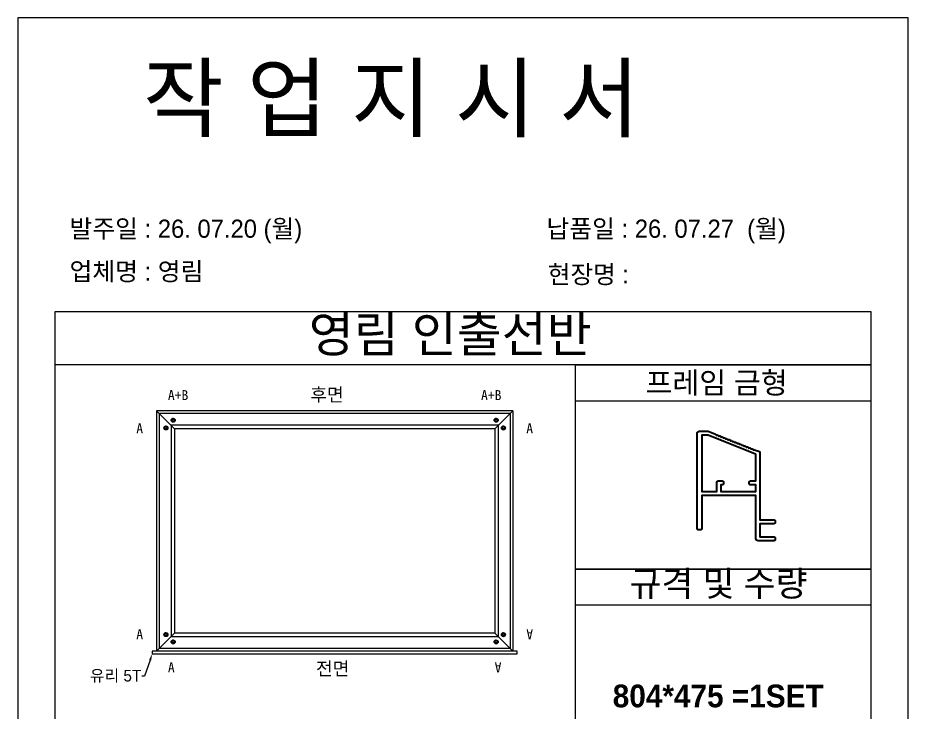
# Model space of a CAD drawing. Header units: millimetres. Extents: x -44117 to 256353, y -2095463 to 65325.
# Drawn here: x 97788 to 100458, y -1044573 to -1042490 of the extents above; entities that cross this region are included whole.
import ezdxf
from ezdxf import colors
from ezdxf.entities.mleader import LeaderData, LeaderLine
from ezdxf.math import Vec2, Vec3

# ---------------------------------------------------------------- set-up
doc = ezdxf.new("R2010")
doc.units = ezdxf.units.MM
doc.header["$LTSCALE"] = 10
for name, color, linetype in [('02 Glass', 4, 'Continuous'), ('02 Profile', 3, 'Continuous'), ('A', 1, 'Continuous')]:
    doc.layers.add(name, color=color, linetype=linetype)
doc.layers.add('1', color=2, linetype='Continuous', lineweight=40)
doc.layers.add('D', color=4, linetype='Continuous', lineweight=5)
doc.dimstyles.get("Standard").update_dxf_attribs({"dimtxt": 0.18, "dimasz": 0.18, "dimexe": 0.18, "dimexo": 0.0625, "dimgap": 0.09, "dimtad": 0, "dimtih": 1, "dimtoh": 1, "dimdec": 4, "dimzin": 0, "dimdsep": 46, "dimtxsty": 'Standard', "dimcen": 0.09, "dimadec": 0, "dimazin": 0, "dimtfac": 1, "dimtdec": 4, "dimtofl": 0, "dimtmove": 0, "dimatfit": 3, "dimfxl": 0, "dimtolj": 1, "dimtzin": 0, "dimarcsym": 0})
pattern_1 = [(45, (83814.0396, -1041035.31625), (-0.67351921, 0.67351921), [])]
pattern_2 = [(45, (83835.7896, -1041012.06625), (-0.67351921, 0.67351921), [])]
pattern_3 = [(45, (84032.1846, -1040085.0379), (-0.67351921, 0.67351921), [])]
pattern_4 = [(45, (84053.9346, -1040061.7879), (-0.67351921, 0.67351921), [])]
pattern_5 = [(45, (67159.5867, -1046327.5808), (-0.67351921, 0.67351921), [])]
pattern_6 = [(45, (67181.3367, -1046305.8308), (-0.67351921, 0.67351921), [])]
pattern_7 = [(225, (113662.6988, -1047025.1092), (0.67351921, -0.67351921), [])]
pattern_8 = [(225, (113640.9488, -1047046.8592), (0.67351921, -0.67351921), [])]

# ---------------------------------------------------------------- blocks, each defined once
blk = doc.blocks.new('*D8047')
at = {"layer": 'D', "color": 0, "lineweight": -2}
for p, q in [((100058.4, -1044058.3), (100058.3, -1044058.2)), ((100058.5, -1044058.3), (100058.4, -1044058.3))]:
    blk.add_line(p, q, dxfattribs=at)
at = {"layer": 'D', "color": 0, "insert": (100059.2, -1044058.3), "char_height": 0.18, "attachment_point": 5, "bg_fill": 3, "box_fill_scale": 1.1, "bg_fill_color": 257, "bg_fill_transparency": 0}
blk.add_mtext('\\A1;R3.2877', dxfattribs=at)
at = {"layer": 'D', "color": 0, "lineweight": -2}
for p, q in [((100056, -1044055.5), (100056.2, -1044055.5)), ((100056.1, -1044055.6), (100056.1, -1044055.4))]:
    blk.add_line(p, q, dxfattribs=at)
at = {"layer": 'D', "color": 0}
blk.add_solid([(100058.3, -1044058.2), (100058.2, -1044058.2), (100058.1, -1044058.1)], dxfattribs=at)
at = {"layer": 'Defpoints', "color": 0}
for p in [(100056.1, -1044055.5), (100058.1, -1044058.1)]:
    blk.add_point(p, dxfattribs=at)

msp = doc.modelspace()

# ---------------------------------------------------------------- hatches: boundary and pattern name
at = {"layer": 'A'}
h = msp.add_hatch(dxfattribs=at)
h.set_pattern_fill('ANSI31', color=1, scale=0.3)
h.set_pattern_definition(pattern_2)
h.paths.add_polyline_path([(98247.99671, -1043696.91273, 1), (98259.99671, -1043696.91273, 1)])
h.paths.add_polyline_path([(98256.99671, -1043696.91273, -1), (98250.99671, -1043696.91273, -1)], flags=16)
h = msp.add_hatch(dxfattribs=at)
h.set_pattern_fill('ANSI31', color=1, scale=0.3)
h.set_pattern_definition(pattern_2)
h.paths.add_polyline_path([(98247.99671, -1043696.91273, 1), (98259.99671, -1043696.91273, 1)])
h.paths.add_polyline_path([(98256.99671, -1043696.91273, -1), (98250.99671, -1043696.91273, -1)], flags=16)
h = msp.add_hatch(dxfattribs=at)
h.set_pattern_fill('ANSI31', color=1, scale=0.3)
h.set_pattern_definition(pattern_4)
h.paths.add_polyline_path([(99228.74171, -1043696.91273, -1), (99216.74171, -1043696.91273, -1)])
h.paths.add_polyline_path([(99219.74171, -1043696.91273, 1), (99225.74171, -1043696.91273, 1)], flags=16)
h = msp.add_hatch(dxfattribs=at)
h.set_pattern_fill('ANSI31', color=1, scale=0.3)
h.set_pattern_definition(pattern_4)
h.paths.add_polyline_path([(99228.74171, -1043696.91273, -1), (99216.74171, -1043696.91273, -1)])
h.paths.add_polyline_path([(99219.74171, -1043696.91273, 1), (99225.74171, -1043696.91273, 1)], flags=16)
h = msp.add_hatch(dxfattribs=at)
h.set_pattern_fill('ANSI31', color=1, scale=0.3)
h.set_pattern_definition(pattern_1)
h.paths.add_polyline_path([(98226.24671, -1043720.16273, 1), (98238.24671, -1043720.16273, 1)])
h.paths.add_polyline_path([(98235.24671, -1043720.16273, -1), (98229.24671, -1043720.16273, -1)], flags=16)
h = msp.add_hatch(dxfattribs=at)
h.set_pattern_fill('ANSI31', color=1, scale=0.3)
h.set_pattern_definition(pattern_1)
h.paths.add_polyline_path([(98226.24671, -1043720.16273, 1), (98238.24671, -1043720.16273, 1)])
h.paths.add_polyline_path([(98235.24671, -1043720.16273, -1), (98229.24671, -1043720.16273, -1)], flags=16)
h = msp.add_hatch(dxfattribs=at)
h.set_pattern_fill('ANSI31', color=1, scale=0.3)
h.set_pattern_definition(pattern_3)
h.paths.add_polyline_path([(99250.49171, -1043720.16273, -1), (99238.49171, -1043720.16273, -1)])
h.paths.add_polyline_path([(99241.49171, -1043720.16273, 1), (99247.49171, -1043720.16273, 1)], flags=16)
h = msp.add_hatch(dxfattribs=at)
h.set_pattern_fill('ANSI31', color=1, scale=0.3)
h.set_pattern_definition(pattern_3)
h.paths.add_polyline_path([(99250.49171, -1043720.16273, -1), (99238.49171, -1043720.16273, -1)])
h.paths.add_polyline_path([(99241.49171, -1043720.16273, 1), (99247.49171, -1043720.16273, 1)], flags=16)
h = msp.add_hatch(dxfattribs=at)
h.set_pattern_fill('ANSI31', color=1, scale=0.3)
h.set_pattern_definition(pattern_5)
h.paths.add_polyline_path([(98226.24671, -1044340.26273, -1), (98238.24671, -1044340.26273, -1)])
h.paths.add_polyline_path([(98235.24671, -1044340.26273, 1), (98229.24671, -1044340.26273, 1)], flags=16)
h = msp.add_hatch(dxfattribs=at)
h.set_pattern_fill('ANSI31', color=1, scale=0.3)
h.set_pattern_definition(pattern_5)
h.paths.add_polyline_path([(98226.24671, -1044340.26273, -1), (98238.24671, -1044340.26273, -1)])
h.paths.add_polyline_path([(98235.24671, -1044340.26273, 1), (98229.24671, -1044340.26273, 1)], flags=16)
h = msp.add_hatch(dxfattribs=at)
h.set_pattern_fill('ANSI31', color=1, scale=0.3)
h.set_pattern_definition(pattern_6)
h.paths.add_polyline_path([(98247.99671, -1044362.01273, -1), (98259.99671, -1044362.01273, -1)])
h.paths.add_polyline_path([(98256.99671, -1044362.01273, 1), (98250.99671, -1044362.01273, 1)], flags=16)
h = msp.add_hatch(dxfattribs=at)
h.set_pattern_fill('ANSI31', color=1, scale=0.3)
h.set_pattern_definition(pattern_6)
h.paths.add_polyline_path([(98247.99671, -1044362.01273, -1), (98259.99671, -1044362.01273, -1)])
h.paths.add_polyline_path([(98256.99671, -1044362.01273, 1), (98250.99671, -1044362.01273, 1)], flags=16)
h = msp.add_hatch(dxfattribs=at)
h.set_pattern_fill('ANSI31', color=1, scale=0.3, angle=180)
h.set_pattern_definition(pattern_8)
h.paths.add_polyline_path([(99228.74171, -1044362.01273, 1), (99216.74171, -1044362.01273, 1)])
h.paths.add_polyline_path([(99219.74171, -1044362.01273, -1), (99225.74171, -1044362.01273, -1)], flags=16)
h = msp.add_hatch(dxfattribs=at)
h.set_pattern_fill('ANSI31', color=1, scale=0.3, angle=180)
h.set_pattern_definition(pattern_8)
h.paths.add_polyline_path([(99228.74171, -1044362.01273, 1), (99216.74171, -1044362.01273, 1)])
h.paths.add_polyline_path([(99219.74171, -1044362.01273, -1), (99225.74171, -1044362.01273, -1)], flags=16)
h = msp.add_hatch(dxfattribs=at)
h.set_pattern_fill('ANSI31', color=1, scale=0.3, angle=180)
h.set_pattern_definition(pattern_7)
h.paths.add_polyline_path([(99250.49171, -1044340.26273, 1), (99238.49171, -1044340.26273, 1)])
h.paths.add_polyline_path([(99241.49171, -1044340.26273, -1), (99247.49171, -1044340.26273, -1)], flags=16)
h = msp.add_hatch(dxfattribs=at)
h.set_pattern_fill('ANSI31', color=1, scale=0.3, angle=180)
h.set_pattern_definition(pattern_7)
h.paths.add_polyline_path([(99250.49171, -1044340.26273, 1), (99238.49171, -1044340.26273, 1)])
h.paths.add_polyline_path([(99241.49171, -1044340.26273, -1), (99247.49171, -1044340.26273, -1)], flags=16)

# ---------------------------------------------------------------- linework, layer by layer
for p, q in [((100347.20232, -1043372.24439), (97899.28916, -1043372.24439)), ((100347.20232, -1043531.19979), (97899.28916, -1043531.19979)), ((99459.39781, -1043531.19979), (99459.39781, -1046155.28367))]:
    msp.add_line(p, q)
for points in [[(97788.02038, -1046266.55245), (100458.4711, -1046266.55245), (100458.4711, -1042489.77213), (97788.02038, -1042489.77213)], [(100347.29655, -1043531.94015), (99459.39781, -1043531.94015), (99459.39781, -1043638.57315), (100347.29655, -1043638.57315)], [(100347.29655, -1044143.87545), (99459.39781, -1044143.87545), (99459.39781, -1044250.50845), (100347.29655, -1044250.50845)]]:
    msp.add_lwpolyline(points, close=True)
msp.add_lwpolyline([(97899.28916, -1043372.24439), (97899.28916, -1046155.28367), (100347.20232, -1046155.28367), (100347.20232, -1043372.24439)])
at = {"layer": '02 Glass'}
msp.add_lwpolyline([(98191.29671, -1044397.71273), (99285.44171, -1044397.71273), (99285.44171, -1044390.21273), (98191.29671, -1044390.21273)], close=True, dxfattribs=at)
at = {"layer": '02 Profile'}
for p, q in [((99272.69171, -1043668.71273), (98204.04671, -1043668.71273)), ((98258.04671, -1043722.71273), (98204.04671, -1043668.71273)), ((98204.04671, -1043668.71273), (98204.04671, -1044390.21273)), ((98204.04671, -1043668.71273), (98258.04671, -1043722.71273)), ((99264.54189, -1043676.86255), (98212.19654, -1043676.86255)), ((98212.19654, -1043676.86255), (98212.19654, -1044382.0629)), ((99272.69171, -1043668.71273), (99218.69171, -1043722.71273)), ((99272.69171, -1043668.71273), (99218.69171, -1043722.71273)), ((99264.54189, -1043676.86255), (99264.54189, -1044382.0629)), ((99272.69171, -1043668.71273), (99272.69171, -1044390.21273)), ((99229.19171, -1043712.21273), (98247.54671, -1043712.21273)), ((98247.54671, -1043712.21273), (98247.54671, -1044346.71273)), ((99229.19171, -1043712.21273), (99229.19171, -1044346.71273)), ((99218.69171, -1043722.71273), (98258.04671, -1043722.71273)), ((98258.04671, -1043722.71273), (98258.04671, -1044336.21273)), ((99218.69171, -1043722.71273), (99218.69171, -1044336.21273)), ((98258.04671, -1044336.21273), (98204.04671, -1044390.21273)), ((98204.04671, -1044390.21273), (98258.04671, -1044336.21273)), ((99229.19171, -1044346.71273), (98247.54671, -1044346.71273)), ((99218.69171, -1044336.21273), (98258.04671, -1044336.21273)), ((99272.69171, -1044390.21273), (99218.69171, -1044336.21273)), ((99272.69171, -1044390.21273), (99218.69171, -1044336.21273)), ((99264.54189, -1044382.0629), (98212.19654, -1044382.0629)), ((99272.69171, -1044390.21273), (98204.04671, -1044390.21273))]:
    msp.add_line(p, q, dxfattribs=at)
at = {"layer": '1'}
msp.add_lwpolyline([(100000.30107, -1043798.41324), (99858.1993, -1043741.81335), (99839.78813, -1043741.81335), (99839.78813, -1043910.80195), (99884.82984, -1043910.80195), (99884.82984, -1043882.52759, -0.4142135624), (99888.11755, -1043879.23988), (99901.26842, -1043879.23988, -0.4142135624), (99904.55613, -1043882.52759), (99904.55613, -1043887.78794, -0.4142135624), (99901.26842, -1043891.07565), (99896.33684, -1043891.07565), (99896.33684, -1043910.80195), (100001.54376, -1043910.80195), (100001.54376, -1043891.07565), (99985.10518, -1043891.07565, -0.4142135624), (99981.81746, -1043887.78794), (99981.81746, -1043882.52759, -0.4142135624), (99985.10518, -1043879.23988), (100001.54376, -1043879.23988), (100001.54376, -1043800.24585, 0.3070783015)], format="xyb", close=True, dxfattribs=at)
at = {"layer": 'A'}
for p, q in [((98204.04671, -1043668.71273), (98257.44671, -1043722.11273)), ((99272.69171, -1043668.71273), (99219.29171, -1043722.11273)), ((98204.04671, -1044390.21273), (98257.44671, -1044336.81273)), ((99272.69171, -1044390.21273), (99219.29171, -1044336.81273))]:
    msp.add_line(p, q, dxfattribs=at)
at = {"layer": 'A', "color": 242, "true_color": 0xcd2027}
for centre, radius in [((98253.99671, -1043696.91273), 6), ((98253.99671, -1043696.91273), 6), ((99222.74171, -1043696.91273), 6), ((99222.74171, -1043696.91273), 6), ((98232.24671, -1043720.16273), 6), ((98232.24671, -1043720.16273), 6), ((98232.24671, -1043720.16273), 3), ((98253.99671, -1043696.91273), 3), ((99222.74171, -1043696.91273), 3), ((99244.49171, -1043720.16273), 6), ((99244.49171, -1043720.16273), 6), ((99244.49171, -1043720.16273), 3), ((98232.24671, -1044340.26273), 6), ((98232.24671, -1044340.26273), 6), ((98232.24671, -1044340.26273), 3), ((98253.99671, -1044362.01273), 6), ((98253.99671, -1044362.01273), 6), ((98253.99671, -1044362.01273), 3), ((99222.74171, -1044362.01273), 6), ((99222.74171, -1044362.01273), 6), ((99222.74171, -1044362.01273), 3), ((99244.49171, -1044340.26273), 6), ((99244.49171, -1044340.26273), 6), ((99244.49171, -1044340.26273), 3)]:
    msp.add_circle(centre, radius, dxfattribs=at)

# ---------------------------------------------------------------- texts
for s, width, gutter_width, heights, insert, char_height, attachment_point in [('{\\fGulim|b0|i0|c129|p50;작 업 지 시 서}', 4553.9528048, 17.21164, [-214.58863], (98163.45413, -1042634.51647), 192.7704086, 1), ('\\pt11;{\\fGulim|b0|i0|c129|p50;발주일 : 26. 07.20 (월)}', 5257.1634623, 19.86943, [54.84616], (97943.15647, -1043095.20612), 54.5217024, 1), ('{\\fGulim|b0|i0|c129|p50;납품일 : 26. 07.27  (월)}', 5257.1634623, 19.86943, [55.77782], (99373.72008, -1043095.20612), 54.5217024, 1), ('{\\fGulim|b0|i0|c129|p50;업체명 : 영림}', 5257.1634623, 19.86943, [57.40323], (97943.15647, -1043223.41347), 54.5217024, 1), ('{\\fGulim|b0|i0|c129|p50;현장명 :  }', 5221.1406308, 19.73328, [60.42093], (99377.52414, -1043232.55701), 54.1481119, 1), ('{\\fGulim|b0|i0|c129|p50;영림 인출선반}', 2538.6306726, 9.59474, [-119.91001], (98660.83896, -1043384.95553), 107.4611207, 1), ('{\\f굴림|b1|i0|c129|p50;프레임 금형}', 19448.9777018, 250.13109, [-71.72126], (99670.26647, -1043552.57639), 64.3194219, 1), ('A+B', 46.0503167, 116.00573, [-30], (98238.13955, -1043606.80029, -0.0857), 30, 1), ('{\\f굴림|b1|i0|c129|p50;후면}', 12072.7918459, 155.2668, [-44.36194], (98665.31822, -1043600.51679), 39.9257485, 1), ('A+B', 46.0503167, 116.00573, [-30], (99238.59888, -1043606.80029, -0.0857), 30, 3), ('A', 46.0503167, 116.00573, [-30], (98143.33731, -1043706.54589, -0.0857), 30, 1), ('A', 46.0503167, 116.00573, [-30], (99333.40111, -1043706.54589, -0.0857), 30, 3), ('{\\f굴림|b1|i0|c129|p50;규격 및 수량}', 23047.5408631, 296.4118, [-85.19319], (99622.90746, -1044148.79001), 76.220176, 1), ('A', 46.0503167, 116.00573, [-30], (98143.33731, -1044353.87956, -0.0857), 30, 7), ('A', 46.0503167, 116.00573, [-30], (98238.13955, -1044453.62516, -0.0857), 30, 7), ('{\\f굴림|b1|i0|c129|p50;전면}', 12072.7918459, 155.2668, [-43.09446], (98682.25615, -1044422.37522), 39.9257485, 1), ('{\\f굴림|b1|i0|c129|p50;804*475 =1SET}', 20631.3561005, 265.33752, [-70.12492], (99572.3163, -1044490.116), 68.2296477, 1)]:
    msp.add_mtext_dynamic_manual_height_columns(s, width=width, gutter_width=gutter_width, heights=heights, dxfattribs=dict(insert=insert, char_height=char_height, attachment_point=attachment_point))
at = {"char_height": 30, "attachment_point": 1, "rotation": 180}
for insert in [(99333.40111, -1044353.87956, -0.0857), (99238.59888, -1044453.62516, -0.0857)]:
    msp.add_mtext_dynamic_manual_height_columns('A', width=46.0503167, gutter_width=116.00573, heights=[-30], dxfattribs=dict(at, insert=insert))

# ---------------------------------------------------------------- leaders
ml = msp.add_multileader_mtext('Standard')
ml.set_content('{\\fGulim|b0|i0|c129|p50;유리 5T}', color=256)
ml.set_leader_properties()
ml.build(insert=Vec2(0, 0))
ml.multileader.update_dxf_attribs({"arrow_head_size": 20})
ctx = ml.context
ctx.base_point, ctx.char_height, ctx.arrow_head_size, ctx.plane_origin = Vec3(97995.92862, -1044464.63154), 35, 20, Vec3(98191.29671, -1044397.71273)
ctx.text_align_type = 2
notes = []
notes.append((ctx, [(0, (1, 1, 0), (98168.24819, -1044464.63154), (-1, 0), 8, [(0, [(98191.29671, -1044397.71273)], 0, [])])]))
ctx.mtext.insert, ctx.mtext.alignment, ctx.mtext.flow_direction = Vec3(98158.24819, -1044445.94313), 3, 5
for ctx, leaders in notes:
    for number, flags, end, landing, length, lines in leaders:
        leader = LeaderData()
        leader.index, (leader.has_last_leader_line, leader.has_dogleg_vector, leader.attachment_direction) = number, flags
        leader.last_leader_point, leader.dogleg_vector, leader.dogleg_length = Vec3(end), Vec3(landing), length
        for number, points, colour, breaks in lines:
            line = LeaderLine()
            line.index, line.vertices, line.color, line.breaks = number, Vec3.list(points), colors.encode_raw_color(colour), breaks
            leader.lines.append(line)
        ctx.leaders.append(leader)

# ---------------------------------------------------------------- next in the draw order: dimensions: what is measured, and where the dimension line sits
at = {"layer": 'D'}
dim = msp.add_radius_dim(center=(100056.11977, -1044055.46147), mpoint=(100058.14255, -1044058.05327), dimstyle='Standard', override={"dimfxl": 13, "dimtfill": 1, "dimarcsym": 1}, dxfattribs=at)
dim.commit()
dim.dimension.update_dxf_attribs({"geometry": '*D8047', "text_midpoint": (100059.17405, -1044058.33707)})

# ---------------------------------------------------------------- next in the draw order: linework, layer by layer
msp.add_lwpolyline([(100347.29655, -1043531.94015), (99459.39781, -1043531.94015), (99459.39781, -1044143.87545), (100347.29655, -1044143.87545)], close=True)
at = {"layer": '1', "linetype": 'Continuous'}
msp.add_lwpolyline([(99825.32209, -1043736.553, -0.4142135624), (99831.89753, -1043729.97757), (99831.89752, -1043729.97757), (99858.1993, -1043729.97757), (99880.38361, -1043738.8137, -0.2391202845), (99882.35019, -1043741.04542, 0.507244027), (99884.32178, -1043741.83072, -0.507244027), (99889.25077, -1043743.79396, 0.507244027), (99891.22237, -1043744.57926, -0.507244027), (99896.15136, -1043746.5425, 0.507244027), (99898.12296, -1043747.3278, -0.507244027), (99903.05195, -1043749.29104, 0.507244027), (99905.02354, -1043750.07634, -0.507244027), (99909.95253, -1043752.03958, 0.507244027), (99911.92413, -1043752.82488, -0.507244027), (99916.85312, -1043754.78812, 0.507244027), (99918.82471, -1043755.57342, -0.507244027), (99923.7537, -1043757.53666, 0.507244027), (99925.7253, -1043758.32196, -0.507244027), (99930.65429, -1043760.2852, 0.507244027), (99932.62589, -1043761.0705, -0.507244027), (99937.55488, -1043763.03374, 0.5072440269), (99939.52647, -1043763.81904, -0.507244027), (99944.45546, -1043765.78228, 0.507244027), (99946.42706, -1043766.56758, -0.507244027), (99951.35605, -1043768.53082, 0.507244027), (99953.32764, -1043769.31612, -0.507244027), (99958.25663, -1043771.27936, 0.507244027), (99960.22823, -1043772.06466, -0.507244027), (99965.15722, -1043774.0279, 0.507244027), (99967.12882, -1043774.8132, -0.507244027), (99972.05781, -1043776.77644, 0.507244027), (99974.0294, -1043777.56174, -0.507244027), (99978.95839, -1043779.52498, 0.507244027), (99980.92999, -1043780.31028, -0.507244027), (99985.85898, -1043782.27352, 0.507244027), (99987.83057, -1043783.05882, -0.5070859448), (99992.75915, -1043785.02046, 0.5106345368), (99994.7431, -1043785.79717, -0.2375027855), (99997.59066, -1043785.49789), (100012.13669, -1043791.29165, -0.3070783015), (100013.37939, -1043793.12426), (100013.37939, -1043995.62502), (100056.11977, -1043995.62502, -0.4142135624), (100059.40749, -1043998.91274), (100059.40749, -1044004.17309, -0.4142135624), (100056.11977, -1044007.4608), (100013.37939, -1044007.4608), (100013.37939, -1044046.9134), (100056.11977, -1044046.9134, -0.4142135624), (100059.40749, -1044050.20112), (100059.40749, -1044055.46147, -0.4142135624), (100056.11977, -1044058.74919), (100008.11915, -1044058.74919), (100008.11911, -1044058.74918, -0.4142135624), (100001.54368, -1044052.17375), (100001.5436, -1044052.17374), (100001.5436, -1043922.63773), (99839.78813, -1043922.63773), (99839.78813, -1044022.58429, -0.4142135624), (99836.50041, -1044025.87201), (99828.60989, -1044025.87201, -0.4142135624), (99825.32217, -1044022.58429), (99825.32217, -1043736.553)], format="xyb", dxfattribs=at)

doc.saveas('drawing.dxf')
